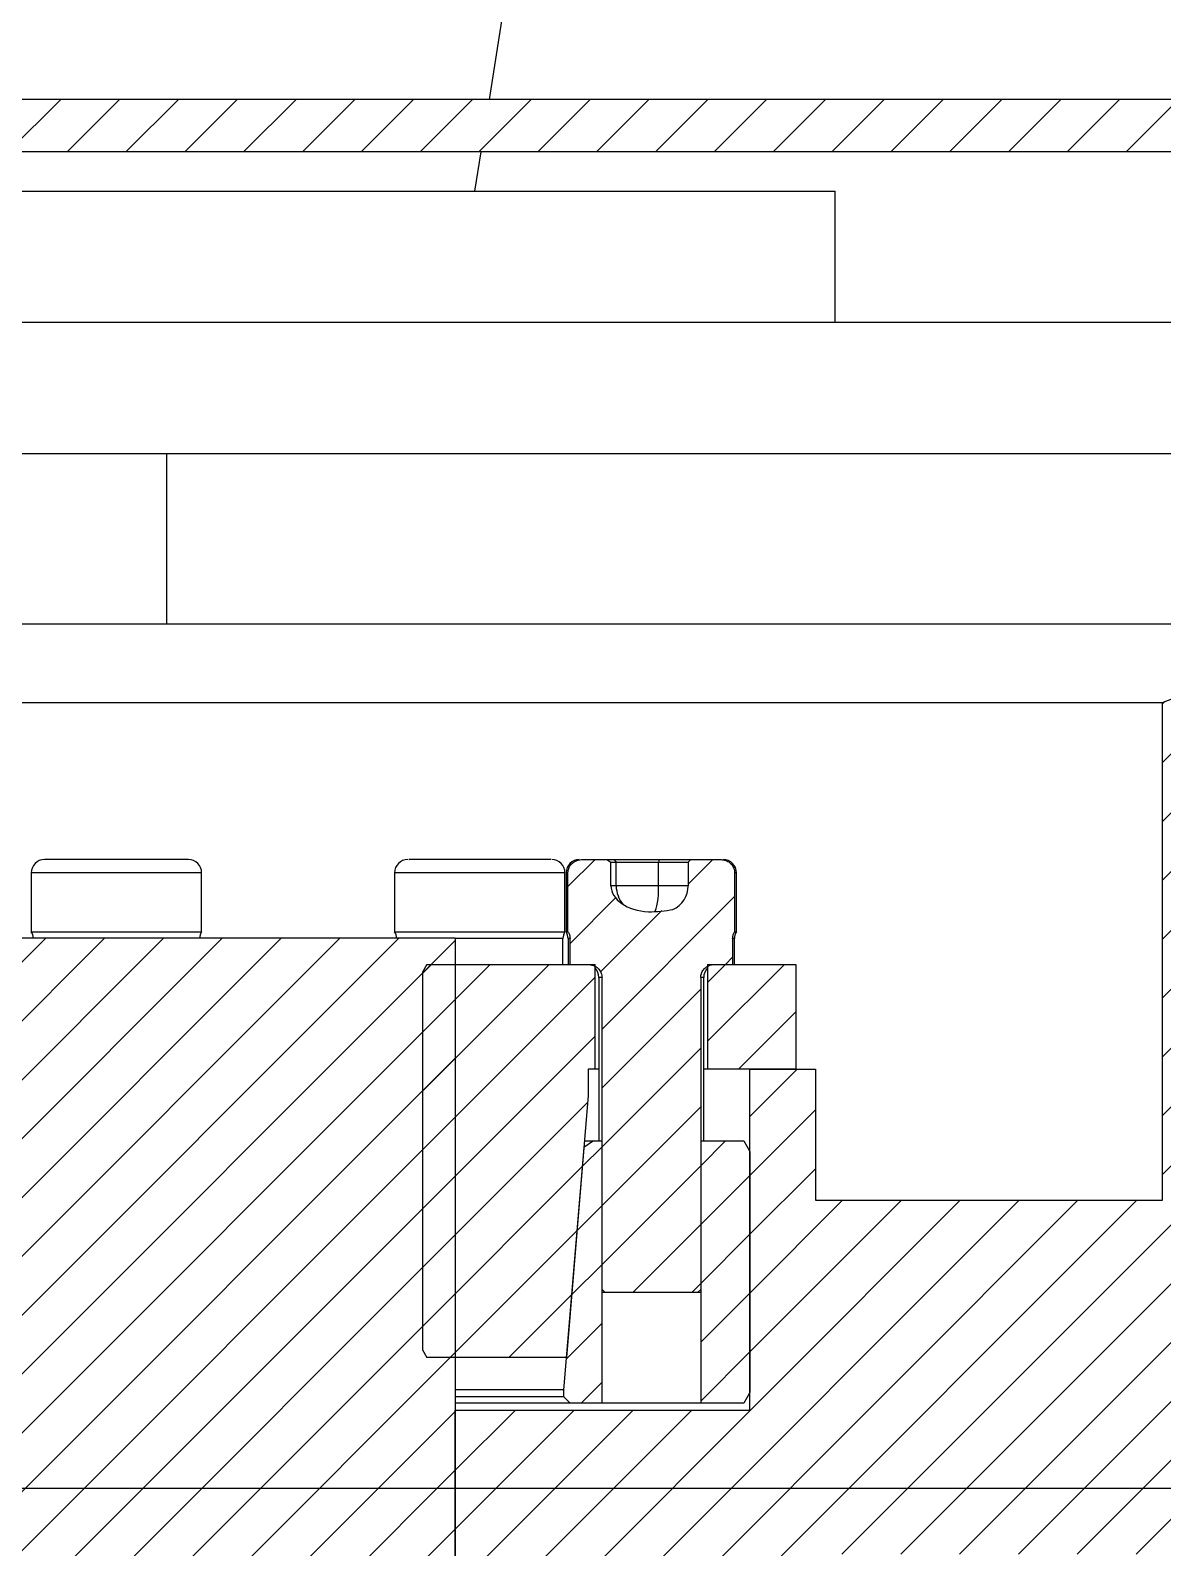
# Model space of a CAD drawing. Header units: millimetres. Extents: x -816 to 2660, y 734 to 4049.
# Drawn here: x -330.7 to -244.3, y 3705.5 to 3821.3 of the extents above; entities that cross this region are included whole.
import ezdxf

# ---------------------------------------------------------------- set-up
doc = ezdxf.new("R2010")
doc.units = ezdxf.units.MM

msp = doc.modelspace()

# ---------------------------------------------------------------- hatches: boundary and pattern name
at = {"linetype": 'Continuous', "lineweight": 18}
h = msp.add_hatch(dxfattribs=at)
h.set_pattern_fill('ANSI31', style=0)
edge = h.paths.add_edge_path(flags=0)
edge.add_ellipse((-565.66, 3808), major_axis=(11.31, 0), ratio=0.707107, start_angle=90, end_angle=180)
edge.add_line((-576.97, 3808), (-576.97, 3706))
edge.add_line((-576.97, 3706), (-571.32, 3706))
edge.add_line((-571.32, 3706), (-571.32, 3808))
edge.add_ellipse((-565.66, 3808), major_axis=(5.66, 0), ratio=0.707107, start_angle=90, end_angle=180, ccw=False)
edge.add_line((-565.66, 3812), (-209.78, 3812))
edge.add_arc((-209.78, 3808), 4, 0, 90, ccw=False)
edge.add_line((-205.78, 3808), (-205.78, 3740))
edge.add_line((-205.78, 3740), (-201.78, 3740))
edge.add_line((-201.78, 3740), (-201.78, 3808))
edge.add_arc((-209.78, 3808), 8, 0, 90)
edge.add_line((-209.78, 3816), (-565.66, 3816))
h = msp.add_hatch(dxfattribs=at)
h.set_pattern_fill('ANSI31', style=0)
edge = h.paths.add_edge_path(flags=0)
edge.add_line((-270.78, 3732), (-270.78, 3742))
edge.add_line((-270.78, 3742), (-275.78, 3742))
edge.add_line((-275.78, 3742), (-275.78, 3716))
edge.add_line((-275.78, 3716), (-298.28, 3716))
edge.add_line((-298.28, 3716), (-298.28, 3678))
edge.add_line((-298.28, 3678), (-289.78, 3678))
edge.add_line((-289.78, 3678), (-289.78, 3681))
edge.add_line((-289.78, 3681), (-270.78, 3681))
edge.add_line((-270.78, 3681), (-270.78, 3705))
edge.add_line((-270.78, 3705), (-244.28, 3705))
edge.add_line((-244.28, 3705), (-244.28, 3671))
edge.add_spline(control_points=[(-244.28, 3671), (-239.11, 3669), (-233.95, 3667), (-228.78, 3665)], knot_values=[0.380414, 0.380414, 0.380414, 0.380414, 0.396999, 0.396999, 0.396999, 0.396999], weights=[1, 1, 1, 1], degree=3, periodic=0)
edge.add_line((-228.78, 3665), (-210.78, 3665))
edge.add_line((-210.78, 3665), (-210.78, 3669.5))
edge.add_spline(control_points=[(-210.78, 3669.5), (-218.78, 3672.33), (-226.78, 3675.16), (-234.78, 3678)], knot_values=[0, 0, 0, 0, 1, 1, 1, 1], weights=[1, 1, 1, 1], degree=3, periodic=0)
edge.add_line((-234.78, 3678), (-234.78, 3683.5))
edge.add_spline(control_points=[(-234.78, 3683.5), (-226.78, 3686.33), (-218.78, 3689.16), (-210.78, 3692)], knot_values=[0, 0, 0, 0, 1, 1, 1, 1], weights=[1, 1, 1, 1], degree=3, periodic=0)
edge.add_line((-210.78, 3692), (-210.78, 3696))
edge.add_spline(control_points=[(-210.78, 3696), (-218.78, 3698.83), (-226.78, 3701.66), (-234.78, 3704.5)], knot_values=[0, 0, 0, 0, 1, 1, 1, 1], weights=[1, 1, 1, 1], degree=3, periodic=0)
edge.add_line((-234.78, 3704.5), (-234.78, 3710))
edge.add_spline(control_points=[(-234.78, 3710), (-226.78, 3712.83), (-218.78, 3715.66), (-210.78, 3718.5)], knot_values=[0, 0, 0, 0, 1, 1, 1, 1], weights=[1, 1, 1, 1], degree=3, periodic=0)
edge.add_line((-210.78, 3718.5), (-210.78, 3722.5))
edge.add_spline(control_points=[(-210.78, 3722.5), (-218.78, 3725.33), (-226.78, 3728.16), (-234.78, 3731)], knot_values=[0, 0, 0, 0, 1, 1, 1, 1], weights=[1, 1, 1, 1], degree=3, periodic=0)
edge.add_line((-234.78, 3731), (-234.78, 3736.5))
edge.add_spline(control_points=[(-234.78, 3736.5), (-226.78, 3739.33), (-218.78, 3742.16), (-210.78, 3745)], knot_values=[0, 0, 0, 0, 1, 1, 1, 1], weights=[1, 1, 1, 1], degree=3, periodic=0)
edge.add_line((-210.78, 3745), (-210.78, 3749))
edge.add_spline(control_points=[(-210.78, 3749), (-218.78, 3751.83), (-226.78, 3754.66), (-234.78, 3757.5)], knot_values=[0, 0, 0, 0, 1, 1, 1, 1], weights=[1, 1, 1, 1], degree=3, periodic=0)
edge.add_line((-234.78, 3757.5), (-234.78, 3763))
edge.add_spline(control_points=[(-234.78, 3763), (-226.78, 3765.83), (-218.78, 3768.66), (-210.78, 3771.5)], knot_values=[0, 0, 0, 0, 1, 1, 1, 1], weights=[1, 1, 1, 1], degree=3, periodic=0)
edge.add_line((-210.78, 3771.5), (-210.78, 3776))
edge.add_line((-210.78, 3776), (-228.78, 3776))
edge.add_spline(control_points=[(-228.78, 3776), (-233.95, 3774), (-239.11, 3772), (-244.28, 3770)], knot_values=[0.21062, 0.21062, 0.21062, 0.21062, 0.227241, 0.227241, 0.227241, 0.227241], weights=[1, 1, 1, 1], degree=3, periodic=0)
edge.add_line((-244.28, 3770), (-244.28, 3732))
edge.add_line((-244.28, 3732), (-270.78, 3732))
h = msp.add_hatch(dxfattribs=at)
h.set_pattern_fill('ANSI31', style=0)
edge = h.paths.add_edge_path(flags=0)
edge.add_ellipse((-283.23, 3756), major_axis=(-3.16, 0), ratio=0.633189, start_angle=0, end_angle=84.6168, ccw=False)
edge.add_line((-286.39, 3756), (-286.39, 3757.8))
edge.add_line((-286.39, 3757.8), (-286.71, 3758))
edge.add_line((-286.71, 3758), (-288.64, 3758))
edge.add_spline(control_points=[(-288.64, 3758), (-288.72, 3758), (-288.81, 3757.99), (-288.89, 3757.97), (-289, 3757.94), (-289.11, 3757.89), (-289.2, 3757.83), (-289.3, 3757.77), (-289.38, 3757.7), (-289.45, 3757.61), (-289.52, 3757.52), (-289.57, 3757.42), (-289.61, 3757.32), (-289.65, 3757.22), (-289.67, 3757.11), (-289.67, 3757)], knot_values=[0, 0, 0, 0, 0.000253, 0.000253, 0.000253, 0.000595, 0.000595, 0.000595, 0.00093, 0.00093, 0.00093, 0.001262, 0.001262, 0.001262, 0.001594, 0.001594, 0.001594, 0.001594], weights=[1, 1, 1, 1, 1, 1, 1, 1, 1, 1, 1, 1, 1, 1, 1, 1], degree=3, periodic=0)
edge.add_line((-289.67, 3757), (-289.67, 3752.5))
edge.add_spline(control_points=[(-289.67, 3752.5), (-289.61, 3752.4), (-289.56, 3752.3), (-289.54, 3752.19), (-289.52, 3752.12), (-289.51, 3752.04), (-289.51, 3751.97)], knot_values=[0, 0, 0, 0, 0.000331, 0.000331, 0.000331, 0.000552, 0.000552, 0.000552, 0.000552], weights=[1, 1, 1, 1, 1, 1, 1], degree=3, periodic=0)
edge.add_line((-289.51, 3751.97), (-289.51, 3750))
edge.add_line((-289.51, 3750), (-288.12, 3750))
edge.add_spline(control_points=[(-288.12, 3750), (-288, 3750), (-287.88, 3749.97), (-287.76, 3749.93), (-287.65, 3749.89), (-287.54, 3749.83), (-287.45, 3749.76), (-287.35, 3749.68), (-287.27, 3749.59), (-287.21, 3749.49), (-287.15, 3749.39), (-287.11, 3749.28), (-287.09, 3749.17), (-287.08, 3749.11), (-287.07, 3749.05), (-287.07, 3749)], knot_values=[0, 0, 0, 0, 0.000363, 0.000363, 0.000363, 0.000727, 0.000727, 0.000727, 0.001087, 0.001087, 0.001087, 0.001431, 0.001431, 0.001431, 0.0016, 0.0016, 0.0016, 0.0016], weights=[1, 1, 1, 1, 1, 1, 1, 1, 1, 1, 1, 1, 1, 1, 1, 1], degree=3, periodic=0)
edge.add_line((-287.07, 3749), (-287.07, 3725.2))
edge.add_spline(control_points=[(-287.07, 3725.2), (-287, 3725.13), (-286.93, 3725.06), (-286.86, 3725)], knot_values=[0.009709, 0.009709, 0.009709, 0.009709, 0.010001, 0.010001, 0.010001, 0.010001], weights=[1, 1, 1, 1], degree=3, periodic=0)
edge.add_line((-286.86, 3725), (-279.76, 3725))
edge.add_spline(control_points=[(-279.76, 3725), (-279.69, 3725.06), (-279.61, 3725.13), (-279.54, 3725.2)], knot_values=[0.018758, 0.018758, 0.018758, 0.018758, 0.019051, 0.019051, 0.019051, 0.019051], weights=[1, 1, 1, 1], degree=3, periodic=0)
edge.add_line((-279.54, 3725.2), (-279.54, 3749))
edge.add_spline(control_points=[(-279.54, 3749), (-279.54, 3749.1), (-279.52, 3749.21), (-279.49, 3749.31), (-279.45, 3749.41), (-279.4, 3749.51), (-279.33, 3749.59), (-279.26, 3749.68), (-279.18, 3749.76), (-279.09, 3749.82), (-278.99, 3749.88), (-278.88, 3749.93), (-278.77, 3749.96), (-278.68, 3749.98), (-278.59, 3750), (-278.49, 3750)], knot_values=[0, 0, 0, 0, 0.000322, 0.000322, 0.000322, 0.000644, 0.000644, 0.000644, 0.000974, 0.000974, 0.000974, 0.001323, 0.001323, 0.001323, 0.001599, 0.001599, 0.001599, 0.001599], weights=[1, 1, 1, 1, 1, 1, 1, 1, 1, 1, 1, 1, 1, 1, 1, 1], degree=3, periodic=0)
edge.add_line((-278.49, 3750), (-277.1, 3750))
edge.add_line((-277.1, 3750), (-277.1, 3751.97))
edge.add_spline(control_points=[(-277.1, 3751.97), (-277.1, 3752.08), (-277.08, 3752.19), (-277.05, 3752.29), (-277.02, 3752.37), (-276.99, 3752.43), (-276.95, 3752.5)], knot_values=[0, 0, 0, 0, 0.000331, 0.000331, 0.000331, 0.000552, 0.000552, 0.000552, 0.000552], weights=[1, 1, 1, 1, 1, 1, 1], degree=3, periodic=0)
edge.add_line((-276.95, 3752.5), (-276.95, 3757))
edge.add_spline(control_points=[(-276.95, 3757), (-276.95, 3757.06), (-276.96, 3757.13), (-276.97, 3757.19), (-276.99, 3757.3), (-277.03, 3757.41), (-277.09, 3757.51), (-277.15, 3757.6), (-277.23, 3757.69), (-277.32, 3757.77), (-277.41, 3757.84), (-277.52, 3757.9), (-277.63, 3757.94), (-277.74, 3757.98), (-277.86, 3758), (-277.98, 3758)], knot_values=[0, 0, 0, 0, 0.000196, 0.000196, 0.000196, 0.000537, 0.000537, 0.000537, 0.000887, 0.000887, 0.000887, 0.001243, 0.001243, 0.001243, 0.001599, 0.001599, 0.001599, 0.001599], weights=[1, 1, 1, 1, 1, 1, 1, 1, 1, 1, 1, 1, 1, 1, 1, 1], degree=3, periodic=0)
edge.add_line((-277.98, 3758), (-280.29, 3758))
edge.add_line((-280.29, 3758), (-280.49, 3757.8))
edge.add_line((-280.49, 3757.8), (-280.49, 3756))
edge.add_ellipse((-282.52, 3756), major_axis=(-2.03, 0), ratio=0.986896, start_angle=115.1841, end_angle=180, ccw=False)
edge.add_ellipse((-284.06, 3756), major_axis=(-5.65, 0), ratio=0.353707, start_angle=95.3832, end_angle=115.1841, ccw=False)
h = msp.add_hatch(dxfattribs=at)
h.set_pattern_fill('ANSI31', style=0)
edge = h.paths.add_edge_path(flags=0)
edge.add_line((-298.28, 3538), (-298.28, 3752))
edge.add_line((-298.28, 3752), (-333.28, 3752))
edge.add_line((-333.28, 3752), (-333.28, 3538))
edge.add_spline(control_points=[(-333.28, 3538), (-331.61, 3536.33), (-329.95, 3534.66), (-328.28, 3533)], knot_values=[0.042214, 0.042214, 0.042214, 0.042214, 0.049285, 0.049285, 0.049285, 0.049285], weights=[1, 1, 1, 1], degree=3, periodic=0)
edge.add_line((-328.28, 3533), (-303.28, 3533))
edge.add_spline(control_points=[(-303.28, 3533), (-301.61, 3534.66), (-299.95, 3536.33), (-298.28, 3538)], knot_values=[0.084611, 0.084611, 0.084611, 0.084611, 0.09167, 0.09167, 0.09167, 0.09167], weights=[1, 1, 1, 1], degree=3, periodic=0)
h = msp.add_hatch(dxfattribs=at)
h.set_pattern_fill('ANSI31', style=0)
edge = h.paths.add_edge_path(flags=0)
edge.add_spline(control_points=[(-289.79, 3720), (-289.24, 3726.66), (-288.68, 3733.33), (-288.13, 3740)], knot_values=[0, 0, 0, 0, 0.020069, 0.020069, 0.020069, 0.020069], weights=[1, 1, 1, 1], degree=3, periodic=0)
edge.add_line((-288.13, 3740), (-288.13, 3742))
edge.add_line((-288.13, 3742), (-287.6, 3742))
edge.add_line((-287.6, 3742), (-287.6, 3750))
edge.add_line((-287.6, 3750), (-300.43, 3750))
edge.add_spline(control_points=[(-300.43, 3750), (-300.55, 3749.8), (-300.66, 3749.6), (-300.78, 3749.4)], knot_values=[0.030076, 0.030076, 0.030076, 0.030076, 0.030769, 0.030769, 0.030769, 0.030769], weights=[1, 1, 1, 1], degree=3, periodic=0)
edge.add_line((-300.78, 3749.4), (-300.78, 3720.6))
edge.add_spline(control_points=[(-300.78, 3720.6), (-300.66, 3720.4), (-300.55, 3720.2), (-300.43, 3720)], knot_values=[0.090973, 0.090973, 0.090973, 0.090973, 0.091671, 0.091671, 0.091671, 0.091671], weights=[1, 1, 1, 1], degree=3, periodic=0)
edge.add_line((-300.43, 3720), (-289.79, 3720))
h = msp.add_hatch(dxfattribs=at)
h.set_pattern_fill('ANSI31', style=0)
h.paths.add_polyline_path([(-279.02, 3742), (-272.28, 3742), (-272.28, 3750), (-279.02, 3750)], flags=0)
h = msp.add_hatch(dxfattribs=at)
h.set_pattern_fill('ANSI31', style=0)
edge = h.paths.add_edge_path(flags=0)
edge.add_line((-287.07, 3736.53), (-287.73, 3736.53))
edge.add_spline(control_points=[(-287.73, 3736.53), (-287.97, 3736.36), (-288.22, 3736.2), (-288.46, 3736.03)], knot_values=[0.058589, 0.058589, 0.058589, 0.058589, 0.059477, 0.059477, 0.059477, 0.059477], weights=[1, 1, 1, 1], degree=3, periodic=0)
edge.add_spline(control_points=[(-288.46, 3736.03), (-288.97, 3729.86), (-289.49, 3723.7), (-290, 3717.53)], knot_values=[0, 0, 0, 0, 0.018564, 0.018564, 0.018564, 0.018564], weights=[1, 1, 1, 1], degree=3, periodic=0)
edge.add_line((-290, 3717.53), (-290, 3717.03))
edge.add_spline(control_points=[(-290, 3717.03), (-289.83, 3716.86), (-289.67, 3716.7), (-289.5, 3716.53)], knot_values=[0.136764, 0.136764, 0.136764, 0.136764, 0.137472, 0.137472, 0.137472, 0.137472], weights=[1, 1, 1, 1], degree=3, periodic=0)
edge.add_line((-289.5, 3716.53), (-287.07, 3716.53))
edge.add_line((-287.07, 3716.53), (-287.07, 3736.53))
h = msp.add_hatch(dxfattribs=at)
h.set_pattern_fill('ANSI31', style=0)
edge = h.paths.add_edge_path(flags=0)
edge.add_line((-276.24, 3736.53), (-279.54, 3736.53))
edge.add_line((-279.54, 3736.53), (-279.54, 3716.53))
edge.add_line((-279.54, 3716.53), (-276.24, 3716.53))
edge.add_spline(control_points=[(-276.24, 3716.53), (-276.09, 3716.8), (-275.93, 3717.06), (-275.78, 3717.33)], knot_values=[0, 0, 0, 0, 0.000924, 0.000924, 0.000924, 0.000924], weights=[1, 1, 1, 1], degree=3, periodic=0)
edge.add_line((-275.78, 3717.33), (-275.78, 3735.73))
edge.add_spline(control_points=[(-275.78, 3735.73), (-275.93, 3736), (-276.09, 3736.26), (-276.24, 3736.53)], knot_values=[0, 0, 0, 0, 0.000924, 0.000924, 0.000924, 0.000924], weights=[1, 1, 1, 1], degree=3, periodic=0)

# ---------------------------------------------------------------- linework, layer by layer
at = {"color": 7, "linetype": 'Continuous', "lineweight": 25}
for p, q in [((-295.67, 3816), (-286.6, 3873.24)), ((-209.78, 3816), (-565.66, 3816)), ((-209.78, 3812), (-565.66, 3812)), ((-296.78, 3809), (-296.3, 3812)), ((-404.28, 3809), (-269.28, 3809)), ((-269.28, 3799), (-269.28, 3809)), ((-511.91, 3799), (-222.65, 3799)), ((-528.78, 3789), (-205.78, 3789)), ((-320.28, 3776), (-320.28, 3789)), ((-402.78, 3776), (-228.78, 3776)), ((-244.28, 3770), (-228.78, 3776)), ((-387.28, 3770), (-244.28, 3770)), ((-244.28, 3732), (-244.28, 3770)), ((-288.64, 3758), (-286.71, 3758)), ((-286.71, 3758), (-286.39, 3757.8)), ((-286.71, 3758), (-286.17, 3758)), ((-286.39, 3756), (-286.39, 3757.8)), ((-286.39, 3757.8), (-285.99, 3757.8)), ((-286.17, 3758), (-285.99, 3757.8)), ((-286.17, 3758), (-282.71, 3758)), ((-285.99, 3756), (-285.99, 3757.8)), ((-285.99, 3757.8), (-282.75, 3757.8)), ((-282.71, 3758), (-282.75, 3757.8)), ((-282.75, 3756), (-282.75, 3757.8)), ((-282.75, 3757.8), (-280.49, 3757.8)), ((-282.71, 3758), (-280.29, 3758)), ((-280.49, 3757.8), (-280.29, 3758)), ((-280.49, 3757.8), (-280.49, 3756)), ((-280.29, 3758), (-277.98, 3758)), ((-330.63, 3757), (-330.63, 3752.5)), ((-317.63, 3752.5), (-317.63, 3757)), ((-302.9, 3757), (-302.9, 3752.5)), ((-289.9, 3752.5), (-289.9, 3757)), ((-289.81, 3757), (-289.81, 3752.5)), ((-289.67, 3752.5), (-289.67, 3757)), ((-276.95, 3757), (-276.95, 3752.5)), ((-276.81, 3752.5), (-276.81, 3757)), ((-282.75, 3756), (-285.99, 3756)), ((-298.28, 3752), (-333.28, 3752)), ((-330.63, 3752.5), (-318.33, 3752.5)), ((-318.33, 3752.5), (-317.63, 3752.5)), ((-302.9, 3752.5), (-295.08, 3752.5)), ((-298.28, 3752), (-298.28, 3538)), ((-295.08, 3752.5), (-289.9, 3752.5)), ((-290.05, 3750), (-290.05, 3751.97)), ((-289.81, 3752.5), (-289.67, 3752.5)), ((-289.66, 3751.97), (-289.66, 3750)), ((-289.51, 3750), (-289.51, 3751.97)), ((-277.1, 3751.97), (-277.1, 3750)), ((-276.96, 3750), (-276.96, 3751.97)), ((-276.95, 3752.5), (-276.81, 3752.5)), ((-300.43, 3750), (-300.78, 3749.4)), ((-300.78, 3749.4), (-300.78, 3720.6)), ((-300.43, 3750), (-287.6, 3750)), ((-289.51, 3750), (-288.12, 3750)), ((-287.6, 3742), (-287.6, 3750)), ((-279.02, 3750), (-279.02, 3742)), ((-279.02, 3750), (-272.28, 3750)), ((-278.49, 3750), (-277.1, 3750)), ((-272.28, 3750), (-272.28, 3742)), ((-287.31, 3749), (-287.31, 3736.53)), ((-287.07, 3725.2), (-287.07, 3749)), ((-279.54, 3749), (-279.54, 3725.2)), ((-279.31, 3736.53), (-279.31, 3749)), ((-288.13, 3742), (-288.13, 3740)), ((-287.6, 3742), (-288.13, 3742)), ((-287.31, 3742), (-287.6, 3742)), ((-279.02, 3742), (-279.31, 3742)), ((-272.28, 3742), (-279.02, 3742)), ((-275.78, 3716), (-275.78, 3742)), ((-275.78, 3742), (-270.78, 3742)), ((-270.78, 3742), (-270.78, 3732)), ((-288.13, 3740), (-289.79, 3720)), ((-287.73, 3736.53), (-288.46, 3736.03)), ((-288.36, 3736.53), (-287.73, 3736.53)), ((-287.73, 3736.53), (-287.07, 3736.53)), ((-287.07, 3716.53), (-287.07, 3736.53)), ((-279.54, 3736.53), (-279.54, 3716.53)), ((-279.54, 3736.53), (-276.24, 3736.53)), ((-276.24, 3736.53), (-275.78, 3735.73)), ((-288.46, 3736.03), (-290, 3717.53)), ((-275.78, 3735.73), (-275.78, 3717.33)), ((-270.78, 3732), (-244.28, 3732)), ((-286.86, 3725), (-287.07, 3725.2)), ((-287.07, 3725), (-286.86, 3725)), ((-286.86, 3725), (-279.76, 3725)), ((-279.54, 3725.2), (-279.76, 3725)), ((-279.76, 3725), (-279.54, 3725)), ((-300.78, 3720.6), (-300.43, 3720)), ((-289.79, 3720), (-300.43, 3720)), ((-290, 3717.53), (-298.28, 3717.53)), ((-298.28, 3717.03), (-290, 3717.03)), ((-290, 3717.53), (-290, 3717.03)), ((-290, 3717.03), (-289.5, 3716.53)), ((-275.78, 3717.33), (-276.24, 3716.53)), ((-289.5, 3716.53), (-298.28, 3716.53)), ((-298.28, 3678), (-298.28, 3716)), ((-298.28, 3716), (-275.78, 3716)), ((-287.07, 3716.53), (-289.5, 3716.53)), ((-279.54, 3716.53), (-287.07, 3716.53)), ((-276.24, 3716.53), (-279.54, 3716.53))]:
    msp.add_line(p, q, dxfattribs=at)
at = {"color": 8, "linetype": 'Continuous', "lineweight": 25}
for p, q in [((-317.63, 3757), (-330.63, 3757)), ((-289.9, 3757), (-302.9, 3757)), ((-289.67, 3757), (-289.81, 3757)), ((-276.81, 3757), (-276.95, 3757)), ((-285.99, 3756), (-286.39, 3756)), ((-280.49, 3756), (-282.75, 3756)), ((-290.05, 3751.97), (-298.28, 3751.97)), ((-289.51, 3751.97), (-289.66, 3751.97)), ((-276.96, 3751.97), (-277.1, 3751.97)), ((-287.07, 3749), (-287.31, 3749)), ((-279.31, 3749), (-279.54, 3749))]:
    msp.add_line(p, q, dxfattribs=at)
at = {"color": 7, "linetype": 'Continuous'}
for p, q in [((299.1, 3710), (-546.85, 3710)), ((257.73, 3710), (-315.78, 3710))]:
    msp.add_line(p, q, dxfattribs=at)
at = {"color": 7, "linetype": 'Continuous', "lineweight": 25}
for centre, start, end in [((-329.63, 3757), 90, 180), ((-318.63, 3757), 0, 90), ((-301.9, 3757), 90, 180), ((-290.9, 3757), 0, 90), ((-288.81, 3757), 90, 180), ((-277.81, 3757), 0, 90), ((-331.48, 3751.97), 1.5347, 31.7883), ((-316.78, 3751.97), 148.2117, 178.4653), ((-303.75, 3751.97), 1.5347, 31.7883), ((-289.05, 3751.97), 148.2117, 180), ((-290.66, 3751.97), 0, 31.7883), ((-275.96, 3751.97), 148.2117, 180), ((-288.31, 3749), 0, 44.8999), ((-278.31, 3749), 135.1001, 180)]:
    msp.add_arc(centre, 1, start, end, dxfattribs=at)
for centre, major_axis, ratio, start_param, end_param in [((-283.23, 3756), (-3.16, 0), 0.633189, 0, 1.476843), ((-284.2, 3756), (0, 2), 0.893735, 1.570796, 2.356982), ((-283.12, 3756), (0, 2), 0.186321, 3.320146, 4.712389), ((-282.52, 3756), (-2.03, 0), 0.986896, 2.010342, 3.141593), ((-284.06, 3756), (-5.65, 0), 0.353707, 1.66475, 2.010342)]:
    msp.add_ellipse(centre, major_axis=major_axis, ratio=ratio, start_param=start_param, end_param=end_param, dxfattribs=at)
for points, knots in [([(-318.66, 3758), (-318.65, 3758), (-318.62, 3758), (-319.12, 3758), (-320.19, 3758), (-321.36, 3758), (-322.4, 3758), (-323.51, 3758), (-324.95, 3758), (-326.67, 3758), (-328.08, 3758), (-328.93, 3758), (-329.38, 3758), (-329.62, 3758), (-329.61, 3758), (-329.6, 3758)], [0, 0, 0, 0, 0.028865, 0.148604, 0.268328, 0.33278, 0.398598, 0.464417, 0.528869, 0.648598, 0.768331, 0.832782, 0.8986, 0.964417, 1, 1, 1, 1]), ([(-290.99, 3758), (-290.97, 3758), (-290.92, 3758), (-291.26, 3758), (-291.76, 3758), (-292.48, 3758), (-293.6, 3758), (-295.25, 3758), (-297.04, 3758), (-298.43, 3758), (-299.44, 3758), (-300.32, 3758), (-301.21, 3758), (-301.86, 3758), (-301.82, 3758), (-301.8, 3758)], [0, 0, 0, 0, 0.054756, 0.119215, 0.185033, 0.250854, 0.315306, 0.435034, 0.554762, 0.619214, 0.685031, 0.750857, 0.815304, 0.935035, 1, 1, 1, 1]), ([(-289.67, 3757), (-289.65, 3757.11), (-289.63, 3757.33), (-289.46, 3757.62), (-289.21, 3757.85), (-288.92, 3757.98), (-288.72, 3757.99), (-288.64, 3758)], [0, 0, 0, 0, 0.2081702, 0.4162817, 0.6262074, 0.8405619, 1, 1, 1, 1]), ([(-277.98, 3758), (-277.86, 3757.98), (-277.62, 3757.96), (-277.31, 3757.78), (-277.08, 3757.52), (-276.96, 3757.24), (-276.95, 3757.06), (-276.95, 3757)], [0, 0, 0, 0, 0.222355, 0.444871, 0.663319, 0.876228, 1, 1, 1, 1]), ([(-289.67, 3752.5), (-289.61, 3752.4), (-289.53, 3752.23), (-289.52, 3752.04), (-289.51, 3751.97)], [0, 0, 0, 0, 0.596759, 1, 1, 1, 1]), ([(-277.1, 3751.97), (-277.09, 3752.08), (-277.08, 3752.27), (-276.99, 3752.43), (-276.95, 3752.5)], [0, 0, 0, 0, 0.596667, 1, 1, 1, 1]), ([(-288.12, 3750), (-288, 3749.98), (-287.76, 3749.96), (-287.43, 3749.77), (-287.19, 3749.5), (-287.08, 3749.22), (-287.08, 3749.05), (-287.07, 3749)], [0, 0, 0, 0, 0.22695, 0.453935, 0.67849, 0.893233, 1, 1, 1, 1]), ([(-279.54, 3749), (-279.53, 3749.1), (-279.51, 3749.32), (-279.34, 3749.61), (-279.09, 3749.84), (-278.8, 3749.97), (-278.59, 3749.99), (-278.49, 3750)], [0, 0, 0, 0, 0.201145, 0.402068, 0.608804, 0.826589, 1, 1, 1, 1])]:
    msp.add_open_spline(points, degree=3, knots=knots, dxfattribs=at)

doc.saveas('drawing.dxf')
